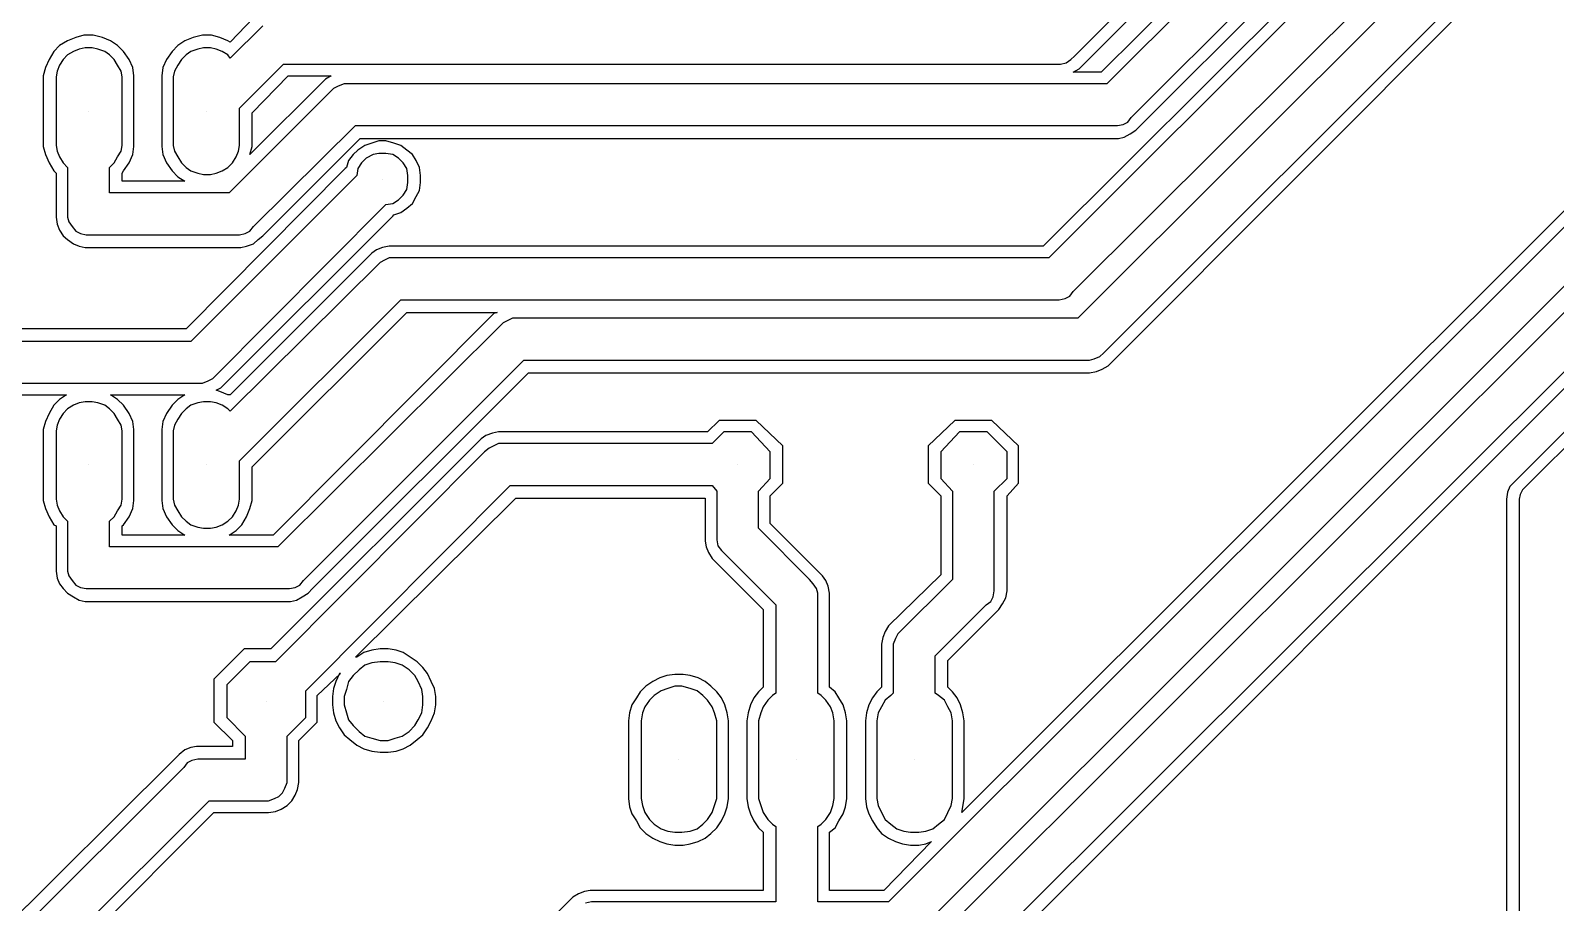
# Model space of a CAD drawing. Extents: x -4564 to 93, y -2074 to 43.
# Drawn here: x -1879 to -566, y -1292 to -540 of the extents above; entities that cross this region are included whole.
import ezdxf

# ---------------------------------------------------------------- set-up
doc = ezdxf.new("R2010")
doc.units = 0
for name, color, linetype in [('1', 1, 'CONTINUOUS'), ('11', 11, 'CONTINUOUS'), ('3', 3, 'CONTINUOUS'), ('4', 4, 'CONTINUOUS')]:
    doc.layers.add(name, color=color, linetype=linetype)

msp = doc.modelspace()

# ---------------------------------------------------------------- linework, layer by layer
at = {"layer": '1'}
for p, q in [((-1829, -610), (-1829, -610)), ((-1727, -610), (-1727, -610)), ((-1829, -914), (-1829, -914)), ((-1727, -914), (-1727, -914)), ((-1270, -914), (-1270, -914)), ((-1067, -914), (-1067, -914)), ((-1676, -1118), (-1676, -1118)), ((-1575, -1118), (-1575, -1118))]:
    msp.add_line(p, q, dxfattribs=at)
at = {"layer": '11'}
for p, q in [((-1321, -1168), (-1321, -1168)), ((-1219, -1168), (-1219, -1168)), ((-1118, -1168), (-1118, -1168))]:
    msp.add_line(p, q, dxfattribs=at)
at = {"layer": '3'}
for p, q in [((-739, -373), (-952, -586)), ((-666, -400), (-1002, -736)), ((-980, -562), (-825, -407)), ((-931, -615), (-723, -407)), ((-981, -765), (-633, -418)), ((-614, -425), (-977, -788)), ((-955, -818), (-581, -444)), ((-1679, -536), (-1707, -564)), ((-1847, -561), (-1851, -565)), ((-1842, -558), (-1847, -561)), ((-1837, -556), (-1842, -558)), ((-1832, -555), (-1837, -556)), ((-1826, -555), (-1832, -555)), ((-1821, -556), (-1826, -555)), ((-1815, -558), (-1821, -556)), ((-1811, -561), (-1815, -558)), ((-1807, -565), (-1811, -561)), ((-1745, -561), (-1749, -565)), ((-1741, -558), (-1745, -561)), ((-1735, -556), (-1741, -558)), ((-1730, -555), (-1735, -556)), ((-1724, -555), (-1730, -555)), ((-1719, -556), (-1724, -555)), ((-1714, -558), (-1719, -556)), ((-1709, -561), (-1714, -558)), ((-1707, -564), (-1709, -561)), ((-327, -552), (-1168, -1392)), ((-983, -565), (-980, -562)), ((-1856, -575), (-1857, -580)), ((-1854, -570), (-1856, -575)), ((-1851, -565), (-1854, -570)), ((-1804, -570), (-1807, -565)), ((-1801, -575), (-1804, -570)), ((-1800, -580), (-1801, -575)), ((-1755, -575), (-1756, -580)), ((-1752, -570), (-1755, -575)), ((-1749, -565), (-1752, -570)), ((-1699, -607), (-1661, -569)), ((-1661, -569), (-992, -569)), ((-415, -566), (-1140, -1291)), ((-1139, -1414), (-294, -570)), ((-992, -569), (-987, -568)), ((-987, -568), (-983, -565)), ((-1857, -580), (-1857, -639)), ((-1800, -639), (-1800, -580)), ((-1756, -580), (-1756, -639)), ((-1618, -590), (-1708, -680)), ((-1614, -588), (-1618, -590)), ((-1609, -586), (-1614, -588)), ((-952, -586), (-1609, -586)), ((-1118, -1320), (-382, -584)), ((-259, -601), (-594, -936)), ((-1699, -639), (-1699, -607)), ((-934, -619), (-931, -615)), ((-1687, -709), (-1599, -622)), ((-1599, -622), (-943, -622)), ((-943, -622), (-938, -621)), ((-938, -621), (-934, -619)), ((-1857, -639), (-1856, -644)), ((-1801, -644), (-1800, -639)), ((-1800, -639), (-1800, -639)), ((-1756, -639), (-1755, -644)), ((-1700, -644), (-1699, -639)), ((-1856, -644), (-1854, -649)), ((-1854, -649), (-1851, -654)), ((-1851, -654), (-1847, -658)), ((-1811, -658), (-1807, -654)), ((-1807, -654), (-1804, -649)), ((-1804, -649), (-1801, -644)), ((-1755, -644), (-1752, -649)), ((-1752, -649), (-1749, -654)), ((-1749, -654), (-1745, -658)), ((-1709, -658), (-1705, -654)), ((-1705, -654), (-1702, -649)), ((-1702, -649), (-1700, -644)), ((-1594, -654), (-1597, -659)), ((-1590, -650), (-1594, -654)), ((-1584, -647), (-1590, -650)), ((-1579, -646), (-1584, -647)), ((-1573, -646), (-1579, -646)), ((-1567, -647), (-1573, -646)), ((-1562, -650), (-1567, -647)), ((-1558, -654), (-1562, -650)), ((-1555, -659), (-1558, -654)), ((-1847, -658), (-1847, -658)), ((-1847, -658), (-1847, -701)), ((-1811, -680), (-1811, -658)), ((-1811, -658), (-1811, -658)), ((-1745, -658), (-1741, -661)), ((-1741, -661), (-1735, -663)), ((-1598, -665), (-1741, -808)), ((-1735, -663), (-1730, -664)), ((-1730, -664), (-1724, -664)), ((-1724, -664), (-1719, -663)), ((-1719, -663), (-1714, -661)), ((-1714, -661), (-1709, -658)), ((-1597, -659), (-1598, -665)), ((-1554, -665), (-1555, -659)), ((-1554, -671), (-1554, -665)), ((-1708, -680), (-1811, -680)), ((-1562, -686), (-1558, -682)), ((-1558, -682), (-1555, -677)), ((-1555, -677), (-1554, -671)), ((-1722, -840), (-1573, -690)), ((-1573, -690), (-1567, -689)), ((-1567, -689), (-1562, -686)), ((-1847, -701), (-1846, -705)), ((-1846, -705), (-1843, -709)), ((-1843, -709), (-1840, -713)), ((-1690, -713), (-1687, -709)), ((-1840, -713), (-1836, -715)), ((-1836, -715), (-1831, -716)), ((-1831, -716), (-1699, -716)), ((-1699, -716), (-1694, -715)), ((-1694, -715), (-1690, -713)), ((-1578, -740), (-1707, -868)), ((-1574, -738), (-1578, -740)), ((-1570, -736), (-1574, -738)), ((-1002, -736), (-1570, -736)), ((-1699, -911), (-1560, -772)), ((-1560, -772), (-993, -772)), ((-993, -772), (-988, -771)), ((-988, -771), (-984, -769)), ((-984, -769), (-981, -765)), ((-1464, -788), (-1468, -790)), ((-977, -788), (-1464, -788)), ((-1472, -792), (-1666, -985)), ((-1468, -790), (-1472, -792)), ((-1741, -808), (-2034, -808)), ((-1644, -1014), (-1454, -824)), ((-1454, -824), (-967, -824)), ((-967, -824), (-963, -823)), ((-963, -823), (-958, -821)), ((-958, -821), (-955, -818)), ((-1726, -842), (-1722, -840)), ((-2014, -844), (-1731, -844)), ((-1731, -844), (-1726, -842)), ((-1847, -866), (-1851, -870)), ((-1842, -863), (-1847, -866)), ((-1837, -861), (-1842, -863)), ((-1832, -860), (-1837, -861)), ((-1826, -860), (-1832, -860)), ((-1821, -861), (-1826, -860)), ((-1815, -863), (-1821, -861)), ((-1811, -866), (-1815, -863)), ((-1807, -870), (-1811, -866)), ((-1745, -866), (-1749, -870)), ((-1741, -863), (-1745, -866)), ((-1735, -861), (-1741, -863)), ((-1730, -860), (-1735, -861)), ((-1724, -860), (-1730, -860)), ((-1719, -861), (-1724, -860)), ((-1714, -863), (-1719, -861)), ((-1709, -866), (-1714, -863)), ((-1707, -868), (-1709, -866)), ((-1854, -875), (-1856, -880)), ((-1851, -870), (-1854, -875)), ((-1804, -875), (-1807, -870)), ((-1801, -880), (-1804, -875)), ((-1752, -875), (-1755, -880)), ((-1749, -870), (-1752, -875)), ((-1856, -880), (-1857, -885)), ((-1857, -885), (-1857, -944)), ((-1800, -885), (-1801, -880)), ((-1800, -944), (-1800, -885)), ((-1755, -880), (-1756, -885)), ((-1756, -885), (-1756, -944)), ((-1282, -886), (-1292, -896)), ((-1258, -886), (-1282, -886)), ((-1242, -903), (-1258, -886)), ((-1079, -886), (-1095, -903)), ((-1055, -886), (-1079, -886)), ((-1038, -903), (-1055, -886)), ((-1488, -903), (-1668, -1084)), ((-1484, -900), (-1488, -903)), ((-1480, -898), (-1484, -900)), ((-1476, -896), (-1480, -898)), ((-1335, -896), (-1476, -896)), ((-1292, -896), (-1335, -896)), ((-1335, -896), (-1335, -896)), ((-1242, -926), (-1242, -903)), ((-1095, -903), (-1095, -926)), ((-1095, -903), (-1095, -903)), ((-1038, -926), (-1038, -903)), ((-1699, -944), (-1699, -911)), ((-1642, -1109), (-1466, -932)), ((-1466, -932), (-1330, -932)), ((-1330, -932), (-1330, -932)), ((-1330, -932), (-1292, -932)), ((-1292, -932), (-1288, -937)), ((-1252, -937), (-1242, -926)), ((-1095, -926), (-1085, -937)), ((-1049, -937), (-1038, -926)), ((-1857, -944), (-1856, -949)), ((-1801, -949), (-1800, -944)), ((-1756, -944), (-1755, -949)), ((-1700, -949), (-1699, -944)), ((-1699, -944), (-1699, -944)), ((-1288, -937), (-1288, -979)), ((-1252, -969), (-1252, -937)), ((-1085, -937), (-1085, -1013)), ((-1049, -1023), (-1049, -937)), ((-596, -940), (-597, -944)), ((-597, -944), (-597, -1577)), ((-594, -936), (-596, -940)), ((-1856, -949), (-1854, -954)), ((-1854, -954), (-1851, -959)), ((-1807, -959), (-1804, -954)), ((-1804, -954), (-1801, -949)), ((-1755, -949), (-1752, -954)), ((-1752, -954), (-1749, -959)), ((-1705, -959), (-1702, -954)), ((-1702, -954), (-1700, -949)), ((-1851, -959), (-1847, -963)), ((-1847, -963), (-1847, -963)), ((-1847, -963), (-1847, -1006)), ((-1811, -963), (-1807, -959)), ((-1811, -985), (-1811, -963)), ((-1811, -963), (-1811, -963)), ((-1749, -959), (-1745, -963)), ((-1745, -963), (-1741, -966)), ((-1741, -966), (-1735, -968)), ((-1735, -968), (-1730, -969)), ((-1730, -969), (-1724, -969)), ((-1724, -969), (-1719, -968)), ((-1719, -968), (-1714, -966)), ((-1714, -966), (-1709, -963)), ((-1709, -963), (-1705, -959)), ((-1208, -1013), (-1252, -969)), ((-1666, -985), (-1811, -985)), ((-1288, -979), (-1287, -984)), ((-1287, -984), (-1284, -988)), ((-1284, -988), (-1237, -1035)), ((-1847, -1006), (-1846, -1010)), ((-1846, -1010), (-1843, -1014)), ((-1843, -1014), (-1840, -1018)), ((-1840, -1018), (-1836, -1020)), ((-1836, -1020), (-1831, -1021)), ((-1831, -1021), (-1656, -1021)), ((-1656, -1021), (-1651, -1020)), ((-1651, -1020), (-1647, -1018)), ((-1647, -1018), (-1644, -1014)), ((-1205, -1017), (-1208, -1013)), ((-1202, -1021), (-1205, -1017)), ((-1201, -1025), (-1202, -1021)), ((-1085, -1013), (-1132, -1060)), ((-1050, -1028), (-1049, -1023)), ((-1237, -1035), (-1237, -1111)), ((-1201, -1111), (-1201, -1025)), ((-1100, -1079), (-1056, -1035)), ((-1056, -1035), (-1052, -1032)), ((-1052, -1032), (-1050, -1028)), ((-1132, -1060), (-1134, -1064)), ((-1134, -1064), (-1136, -1069)), ((-1136, -1069), (-1136, -1111)), ((-1690, -1084), (-1710, -1104)), ((-1668, -1084), (-1690, -1084)), ((-1591, -1087), (-1596, -1091)), ((-1585, -1085), (-1591, -1087)), ((-1578, -1084), (-1585, -1085)), ((-1571, -1084), (-1578, -1084)), ((-1565, -1085), (-1571, -1084)), ((-1559, -1087), (-1565, -1085)), ((-1553, -1091), (-1559, -1087)), ((-1100, -1111), (-1100, -1079)), ((-1605, -1101), (-1607, -1108)), ((-1601, -1096), (-1605, -1101)), ((-1596, -1091), (-1601, -1096)), ((-1548, -1096), (-1553, -1091)), ((-1545, -1101), (-1548, -1096)), ((-1542, -1108), (-1545, -1101)), ((-1710, -1104), (-1710, -1132)), ((-1642, -1132), (-1642, -1109)), ((-1607, -1108), (-1609, -1114)), ((-1609, -1114), (-1609, -1121)), ((-1609, -1114), (-1609, -1114)), ((-1541, -1114), (-1542, -1108)), ((-1541, -1121), (-1541, -1114)), ((-1342, -1113), (-1346, -1117)), ((-1336, -1109), (-1342, -1113)), ((-1330, -1107), (-1336, -1109)), ((-1324, -1105), (-1330, -1107)), ((-1318, -1105), (-1324, -1105)), ((-1311, -1107), (-1318, -1105)), ((-1305, -1109), (-1311, -1107)), ((-1300, -1113), (-1305, -1109)), ((-1296, -1117), (-1300, -1113)), ((-1240, -1113), (-1244, -1117)), ((-1237, -1111), (-1240, -1113)), ((-1198, -1113), (-1201, -1111)), ((-1194, -1117), (-1198, -1113)), ((-1138, -1113), (-1143, -1117)), ((-1136, -1111), (-1138, -1113)), ((-1097, -1113), (-1100, -1111)), ((-1092, -1117), (-1097, -1113)), ((-1609, -1121), (-1607, -1128)), ((-1607, -1128), (-1605, -1134)), ((-1545, -1134), (-1542, -1128)), ((-1542, -1128), (-1541, -1121)), ((-1352, -1128), (-1353, -1135)), ((-1350, -1123), (-1352, -1128)), ((-1346, -1117), (-1350, -1123)), ((-1292, -1123), (-1296, -1117)), ((-1290, -1128), (-1292, -1123)), ((-1288, -1135), (-1290, -1128)), ((-1250, -1128), (-1252, -1135)), ((-1248, -1123), (-1250, -1128)), ((-1244, -1117), (-1248, -1123)), ((-1190, -1123), (-1194, -1117)), ((-1188, -1128), (-1190, -1123)), ((-1187, -1135), (-1188, -1128)), ((-1149, -1128), (-1150, -1135)), ((-1146, -1123), (-1149, -1128)), ((-1143, -1117), (-1146, -1123)), ((-1089, -1123), (-1092, -1117)), ((-1086, -1128), (-1089, -1123)), ((-1085, -1135), (-1086, -1128)), ((-1710, -1132), (-1694, -1148)), ((-1658, -1148), (-1642, -1132)), ((-1605, -1134), (-1601, -1139)), ((-1601, -1139), (-1596, -1144)), ((-1553, -1144), (-1548, -1139)), ((-1548, -1139), (-1545, -1134)), ((-1353, -1135), (-1353, -1202)), ((-1353, -1135), (-1353, -1135)), ((-1288, -1202), (-1288, -1135)), ((-1252, -1135), (-1252, -1202)), ((-1187, -1202), (-1187, -1135)), ((-1150, -1135), (-1150, -1202)), ((-1085, -1202), (-1085, -1135)), ((-1694, -1148), (-1694, -1168)), ((-1658, -1188), (-1658, -1148)), ((-1596, -1144), (-1591, -1148)), ((-1591, -1148), (-1585, -1150)), ((-1585, -1150), (-1578, -1152)), ((-1578, -1152), (-1571, -1152)), ((-1571, -1152), (-1565, -1150)), ((-1565, -1150), (-1559, -1148)), ((-1559, -1148), (-1553, -1144)), ((-1735, -1168), (-1740, -1169)), ((-1694, -1168), (-1735, -1168)), ((-1747, -1175), (-1926, -1354)), ((-1744, -1171), (-1747, -1175)), ((-1740, -1169), (-1744, -1171)), ((-1662, -1197), (-1660, -1193)), ((-1660, -1193), (-1658, -1188)), ((-1908, -1386), (-1725, -1204)), ((-1725, -1204), (-1674, -1204)), ((-1674, -1204), (-1669, -1202)), ((-1669, -1202), (-1665, -1200)), ((-1665, -1200), (-1662, -1197)), ((-1353, -1202), (-1352, -1208)), ((-1352, -1208), (-1350, -1214)), ((-1292, -1214), (-1290, -1208)), ((-1290, -1208), (-1288, -1202)), ((-1252, -1202), (-1250, -1208)), ((-1250, -1208), (-1248, -1214)), ((-1190, -1214), (-1188, -1208)), ((-1188, -1208), (-1187, -1202)), ((-1150, -1202), (-1149, -1208)), ((-1149, -1208), (-1146, -1214)), ((-1089, -1214), (-1086, -1208)), ((-1086, -1208), (-1085, -1202)), ((-1350, -1214), (-1346, -1220)), ((-1346, -1220), (-1342, -1224)), ((-1300, -1224), (-1296, -1220)), ((-1296, -1220), (-1292, -1214)), ((-1248, -1214), (-1244, -1220)), ((-1244, -1220), (-1240, -1224)), ((-1198, -1224), (-1194, -1220)), ((-1194, -1220), (-1190, -1214)), ((-1146, -1214), (-1143, -1220)), ((-1143, -1220), (-1138, -1224)), ((-1097, -1224), (-1092, -1220)), ((-1092, -1220), (-1089, -1214)), ((-1342, -1224), (-1336, -1228)), ((-1336, -1228), (-1330, -1230)), ((-1330, -1230), (-1324, -1231)), ((-1324, -1231), (-1318, -1231)), ((-1318, -1231), (-1311, -1230)), ((-1311, -1230), (-1305, -1228)), ((-1305, -1228), (-1300, -1224)), ((-1240, -1224), (-1237, -1226)), ((-1237, -1226), (-1237, -1291)), ((-1201, -1226), (-1198, -1224)), ((-1201, -1291), (-1201, -1226)), ((-1138, -1224), (-1133, -1228)), ((-1133, -1228), (-1127, -1230)), ((-1127, -1230), (-1121, -1231)), ((-1121, -1231), (-1114, -1231)), ((-1114, -1231), (-1108, -1230)), ((-1108, -1230), (-1102, -1228)), ((-1102, -1228), (-1097, -1224)), ((-1396, -1291), (-1401, -1292)), ((-1237, -1291), (-1396, -1291)), ((-1140, -1291), (-1201, -1291))]:
    msp.add_line(p, q, dxfattribs=at)
at = {"layer": '4'}
for p, q in [((-699, -419), (-1007, -726)), ((-972, -569), (-822, -419)), ((-798, -418), (-957, -576)), ((-923, -622), (-720, -419)), ((-947, -825), (-574, -451)), ((-1687, -529), (-1707, -550)), ((-1847, -549), (-1854, -553)), ((-1840, -546), (-1847, -549)), ((-1833, -544), (-1840, -546)), ((-1825, -544), (-1833, -544)), ((-1817, -546), (-1825, -544)), ((-1810, -549), (-1817, -546)), ((-1804, -553), (-1810, -549)), ((-1746, -549), (-1752, -553)), ((-1739, -546), (-1746, -549)), ((-1731, -544), (-1739, -546)), ((-1723, -544), (-1731, -544)), ((-1716, -546), (-1723, -544)), ((-1709, -549), (-1716, -546)), ((-1707, -550), (-1709, -549)), ((-1859, -558), (-1863, -565)), ((-1854, -553), (-1859, -558)), ((-1799, -558), (-1804, -553)), ((-1794, -565), (-1799, -558)), ((-1757, -558), (-1762, -565)), ((-1752, -553), (-1757, -558)), ((-425, -562), (-1077, -1214)), ((-1866, -572), (-1868, -579)), ((-1863, -565), (-1866, -572)), ((-1791, -572), (-1794, -565)), ((-1790, -579), (-1791, -572)), ((-1765, -572), (-1766, -579)), ((-1762, -565), (-1765, -572)), ((-1128, -1419), (-287, -577)), ((-981, -576), (-976, -573)), ((-957, -576), (-981, -576)), ((-976, -573), (-972, -569)), ((-1868, -579), (-1868, -640)), ((-1790, -640), (-1790, -579)), ((-1766, -579), (-1766, -640)), ((-1625, -582), (-1690, -647)), ((-1688, -611), (-1657, -579)), ((-1657, -579), (-1620, -579)), ((-1620, -579), (-1625, -582)), ((-273, -600), (-601, -929)), ((-1688, -640), (-1688, -611)), ((-937, -632), (-932, -629)), ((-932, -629), (-927, -626)), ((-927, -626), (-923, -622)), ((-1868, -640), (-1866, -647)), ((-1791, -647), (-1790, -640)), ((-1766, -640), (-1765, -647)), ((-1690, -647), (-1688, -640)), ((-1688, -640), (-1688, -640)), ((-1679, -717), (-1595, -633)), ((-1597, -643), (-1601, -647)), ((-1591, -639), (-1597, -643)), ((-1595, -633), (-942, -633)), ((-1585, -637), (-1591, -639)), ((-1579, -635), (-1585, -637)), ((-1573, -635), (-1579, -635)), ((-1566, -637), (-1573, -635)), ((-1560, -639), (-1566, -637)), ((-1555, -643), (-1560, -639)), ((-1550, -647), (-1555, -643)), ((-942, -633), (-937, -632)), ((-1866, -647), (-1863, -654)), ((-1863, -654), (-1859, -661)), ((-1799, -661), (-1794, -654)), ((-1794, -654), (-1791, -647)), ((-1765, -647), (-1762, -654)), ((-1762, -654), (-1757, -661)), ((-1605, -652), (-1607, -658)), ((-1601, -647), (-1605, -652)), ((-1547, -652), (-1550, -647)), ((-1544, -658), (-1547, -652)), ((-1859, -661), (-1857, -663)), ((-1857, -663), (-1857, -701)), ((-1800, -663), (-1799, -661)), ((-1800, -670), (-1800, -663)), ((-1757, -661), (-1752, -666)), ((-1752, -666), (-1746, -670)), ((-1608, -659), (-1745, -797)), ((-1607, -658), (-1608, -659)), ((-1576, -668), (-1576, -668)), ((-1543, -665), (-1544, -658)), ((-1543, -671), (-1543, -665)), ((-1746, -670), (-1800, -670)), ((-1547, -683), (-1544, -678)), ((-1544, -678), (-1543, -671)), ((-1560, -697), (-1555, -693)), ((-1555, -693), (-1550, -689)), ((-1550, -689), (-1547, -683)), ((-1857, -701), (-1856, -707)), ((-1856, -707), (-1854, -712)), ((-1715, -848), (-1567, -700)), ((-1567, -700), (-1566, -699)), ((-1566, -699), (-1560, -697)), ((-1854, -712), (-1851, -717)), ((-1851, -717), (-1847, -720)), ((-1847, -720), (-1842, -724)), ((-1687, -724), (-1683, -720)), ((-1683, -720), (-1679, -717)), ((-1842, -724), (-1837, -726)), ((-1837, -726), (-1832, -727)), ((-1832, -727), (-1698, -727)), ((-1585, -732), (-1707, -854)), ((-1698, -727), (-1693, -726)), ((-1693, -726), (-1687, -724)), ((-1581, -729), (-1585, -732)), ((-1576, -727), (-1581, -729)), ((-1570, -726), (-1576, -727)), ((-1007, -726), (-1570, -726)), ((-1688, -916), (-1555, -783)), ((-1480, -784), (-1670, -975)), ((-1555, -783), (-1477, -783)), ((-1477, -783), (-1480, -784)), ((-1477, -783), (-1477, -783)), ((-1745, -797), (-2035, -797)), ((-951, -829), (-947, -825)), ((-1636, -1021), (-1450, -835)), ((-1450, -835), (-967, -835)), ((-967, -835), (-961, -834)), ((-961, -834), (-956, -832)), ((-956, -832), (-951, -829)), ((-1719, -850), (-1715, -848)), ((-1716, -851), (-1719, -850)), ((-1709, -854), (-1716, -851)), ((-1911, -854), (-1848, -854)), ((-1859, -863), (-1863, -870)), ((-1854, -858), (-1859, -863)), ((-1848, -854), (-1854, -858)), ((-1854, -858), (-1854, -858)), ((-1804, -858), (-1810, -854)), ((-1810, -854), (-1746, -854)), ((-1799, -863), (-1804, -858)), ((-1794, -870), (-1799, -863)), ((-1757, -863), (-1762, -870)), ((-1752, -858), (-1757, -863)), ((-1746, -854), (-1752, -858)), ((-1752, -858), (-1752, -858)), ((-1707, -854), (-1709, -854)), ((-1866, -877), (-1868, -884)), ((-1863, -870), (-1866, -877)), ((-1791, -877), (-1794, -870)), ((-1790, -884), (-1791, -877)), ((-1765, -877), (-1766, -884)), ((-1762, -870), (-1765, -877)), ((-1286, -876), (-1296, -886)), ((-1254, -876), (-1286, -876)), ((-1231, -898), (-1254, -876)), ((-1083, -876), (-1106, -898)), ((-1051, -876), (-1083, -876)), ((-1028, -898), (-1051, -876)), ((-1868, -884), (-1868, -945)), ((-1790, -945), (-1790, -884)), ((-1766, -884), (-1766, -945)), ((-1491, -892), (-1495, -896)), ((-1487, -889), (-1491, -892)), ((-1481, -887), (-1487, -889)), ((-1476, -886), (-1481, -887)), ((-1335, -886), (-1476, -886)), ((-1296, -886), (-1335, -886)), ((-1335, -886), (-1335, -886)), ((-1495, -896), (-1672, -1073)), ((-1231, -930), (-1231, -898)), ((-1106, -898), (-1106, -930)), ((-1028, -930), (-1028, -898)), ((-1688, -945), (-1688, -916)), ((-1242, -941), (-1231, -930)), ((-1106, -930), (-1095, -941)), ((-1038, -941), (-1028, -930)), ((-601, -929), (-605, -933)), ((-1868, -945), (-1866, -952)), ((-1791, -952), (-1790, -945)), ((-1766, -945), (-1765, -952)), ((-1690, -952), (-1688, -945)), ((-1599, -1080), (-1461, -943)), ((-1461, -943), (-1330, -943)), ((-1330, -943), (-1330, -943)), ((-1330, -943), (-1298, -943)), ((-1298, -943), (-1298, -980)), ((-1242, -965), (-1242, -941)), ((-1095, -941), (-1095, -1009)), ((-1038, -1023), (-1038, -941)), ((-607, -938), (-608, -944)), ((-608, -944), (-608, -1572)), ((-605, -933), (-607, -938)), ((-1866, -952), (-1863, -959)), ((-1794, -959), (-1791, -952)), ((-1765, -952), (-1762, -959)), ((-1693, -959), (-1690, -952)), ((-1863, -959), (-1859, -966)), ((-1859, -966), (-1857, -967)), ((-1857, -967), (-1857, -1006)), ((-1800, -967), (-1799, -966)), ((-1800, -975), (-1800, -967)), ((-1799, -966), (-1794, -959)), ((-1762, -959), (-1757, -966)), ((-1757, -966), (-1752, -971)), ((-1752, -971), (-1746, -975)), ((-1708, -975), (-1702, -971)), ((-1702, -971), (-1697, -966)), ((-1697, -966), (-1693, -959)), ((-1201, -1006), (-1242, -965)), ((-1746, -975), (-1800, -975)), ((-1670, -975), (-1708, -975)), ((-1298, -980), (-1297, -985)), ((-1297, -985), (-1295, -990)), ((-1295, -990), (-1292, -995)), ((-1292, -995), (-1248, -1039)), ((-1857, -1006), (-1856, -1012)), ((-1197, -1010), (-1201, -1006)), ((-1194, -1014), (-1197, -1010)), ((-1095, -1009), (-1140, -1053)), ((-1856, -1012), (-1854, -1017)), ((-1854, -1017), (-1851, -1021)), ((-1851, -1021), (-1847, -1025)), ((-1640, -1025), (-1636, -1021)), ((-1192, -1019), (-1194, -1014)), ((-1191, -1025), (-1192, -1019)), ((-1039, -1029), (-1038, -1023)), ((-1847, -1025), (-1842, -1028)), ((-1842, -1028), (-1837, -1031)), ((-1837, -1031), (-1832, -1032)), ((-1832, -1032), (-1655, -1032)), ((-1655, -1032), (-1650, -1031)), ((-1650, -1031), (-1645, -1028)), ((-1645, -1028), (-1640, -1025)), ((-1191, -1106), (-1191, -1025)), ((-1045, -1039), (-1042, -1034)), ((-1042, -1034), (-1039, -1029)), ((-1248, -1039), (-1248, -1106)), ((-1089, -1083), (-1049, -1043)), ((-1049, -1043), (-1045, -1039)), ((-1145, -1063), (-1146, -1069)), ((-1143, -1058), (-1145, -1063)), ((-1140, -1053), (-1143, -1058)), ((-1695, -1073), (-1721, -1099)), ((-1672, -1073), (-1695, -1073)), ((-1592, -1076), (-1598, -1080)), ((-1585, -1074), (-1592, -1076)), ((-1578, -1073), (-1585, -1074)), ((-1571, -1073), (-1578, -1073)), ((-1564, -1074), (-1571, -1073)), ((-1558, -1076), (-1564, -1074)), ((-1552, -1080), (-1558, -1076)), ((-1146, -1069), (-1146, -1106)), ((-1598, -1080), (-1599, -1080)), ((-1546, -1084), (-1552, -1080)), ((-1541, -1089), (-1546, -1084)), ((-1537, -1094), (-1541, -1089)), ((-1089, -1106), (-1089, -1083)), ((-1721, -1099), (-1721, -1136)), ((-1632, -1113), (-1612, -1094)), ((-1616, -1101), (-1618, -1107)), ((-1613, -1094), (-1616, -1101)), ((-1612, -1094), (-1613, -1094)), ((-1534, -1101), (-1537, -1094)), ((-1531, -1107), (-1534, -1101)), ((-1343, -1101), (-1349, -1105)), ((-1337, -1098), (-1343, -1101)), ((-1331, -1096), (-1337, -1098)), ((-1324, -1095), (-1331, -1096)), ((-1317, -1095), (-1324, -1095)), ((-1311, -1096), (-1317, -1095)), ((-1304, -1098), (-1311, -1096)), ((-1298, -1101), (-1304, -1098)), ((-1293, -1105), (-1298, -1101)), ((-1632, -1136), (-1632, -1113)), ((-1618, -1107), (-1619, -1114)), ((-1619, -1114), (-1619, -1121)), ((-1530, -1114), (-1531, -1107)), ((-1530, -1121), (-1530, -1114)), ((-1357, -1115), (-1361, -1121)), ((-1354, -1110), (-1357, -1115)), ((-1349, -1105), (-1354, -1110)), ((-1288, -1110), (-1293, -1105)), ((-1284, -1115), (-1288, -1110)), ((-1281, -1121), (-1284, -1115)), ((-1256, -1115), (-1259, -1121)), ((-1252, -1110), (-1256, -1115)), ((-1248, -1106), (-1252, -1110)), ((-1186, -1110), (-1191, -1106)), ((-1183, -1115), (-1186, -1110)), ((-1179, -1121), (-1183, -1115)), ((-1154, -1115), (-1157, -1121)), ((-1150, -1110), (-1154, -1115)), ((-1146, -1106), (-1150, -1110)), ((-1085, -1110), (-1089, -1106)), ((-1081, -1115), (-1085, -1110)), ((-1078, -1121), (-1081, -1115)), ((-1619, -1121), (-1618, -1128)), ((-1618, -1128), (-1616, -1135)), ((-1534, -1135), (-1531, -1128)), ((-1531, -1128), (-1530, -1121)), ((-1363, -1128), (-1364, -1135)), ((-1361, -1121), (-1363, -1128)), ((-1279, -1128), (-1281, -1121)), ((-1278, -1135), (-1279, -1128)), ((-1261, -1128), (-1262, -1135)), ((-1259, -1121), (-1261, -1128)), ((-1177, -1128), (-1179, -1121)), ((-1176, -1135), (-1177, -1128)), ((-1159, -1128), (-1160, -1135)), ((-1157, -1121), (-1159, -1128)), ((-1076, -1128), (-1078, -1121)), ((-1075, -1135), (-1076, -1128)), ((-1721, -1136), (-1705, -1152)), ((-1648, -1152), (-1632, -1136)), ((-1616, -1135), (-1613, -1141)), ((-1613, -1141), (-1609, -1147)), ((-1541, -1147), (-1537, -1141)), ((-1537, -1141), (-1534, -1135)), ((-1364, -1135), (-1364, -1202)), ((-1364, -1135), (-1364, -1135)), ((-1278, -1202), (-1278, -1135)), ((-1262, -1135), (-1262, -1202)), ((-1176, -1202), (-1176, -1135)), ((-1160, -1135), (-1160, -1202)), ((-1075, -1202), (-1075, -1135)), ((-1705, -1152), (-1705, -1157)), ((-1648, -1188), (-1648, -1152)), ((-1609, -1147), (-1604, -1151)), ((-1604, -1151), (-1598, -1156)), ((-1552, -1156), (-1546, -1151)), ((-1546, -1151), (-1541, -1147)), ((-1755, -1168), (-1931, -1343)), ((-1751, -1164), (-1755, -1168)), ((-1746, -1160), (-1751, -1164)), ((-1741, -1158), (-1746, -1160)), ((-1736, -1157), (-1741, -1158)), ((-1705, -1157), (-1736, -1157)), ((-1598, -1156), (-1592, -1159)), ((-1592, -1159), (-1585, -1161)), ((-1585, -1161), (-1578, -1162)), ((-1578, -1162), (-1571, -1162)), ((-1571, -1162), (-1564, -1161)), ((-1564, -1161), (-1558, -1159)), ((-1558, -1159), (-1552, -1156)), ((-1651, -1199), (-1649, -1194)), ((-1649, -1194), (-1648, -1188)), ((-1663, -1211), (-1658, -1208)), ((-1658, -1208), (-1654, -1204)), ((-1654, -1204), (-1651, -1199)), ((-1364, -1202), (-1363, -1209)), ((-1279, -1209), (-1278, -1202)), ((-1262, -1202), (-1261, -1209)), ((-1177, -1209), (-1176, -1202)), ((-1160, -1202), (-1159, -1209)), ((-1076, -1209), (-1075, -1202)), ((-1901, -1394), (-1721, -1214)), ((-1721, -1214), (-1674, -1214)), ((-1674, -1214), (-1668, -1213)), ((-1668, -1213), (-1663, -1211)), ((-1363, -1209), (-1361, -1215)), ((-1361, -1215), (-1357, -1221)), ((-1357, -1221), (-1354, -1227)), ((-1288, -1227), (-1284, -1221)), ((-1284, -1221), (-1281, -1215)), ((-1281, -1215), (-1279, -1209)), ((-1261, -1209), (-1259, -1215)), ((-1259, -1215), (-1256, -1221)), ((-1256, -1221), (-1252, -1227)), ((-1186, -1227), (-1183, -1221)), ((-1183, -1221), (-1179, -1215)), ((-1179, -1215), (-1177, -1209)), ((-1159, -1209), (-1157, -1215)), ((-1157, -1215), (-1154, -1221)), ((-1154, -1221), (-1150, -1227)), ((-1077, -1214), (-1076, -1209)), ((-1354, -1227), (-1349, -1232)), ((-1349, -1232), (-1343, -1236)), ((-1298, -1236), (-1293, -1232)), ((-1293, -1232), (-1288, -1227)), ((-1252, -1227), (-1248, -1231)), ((-1248, -1231), (-1248, -1281)), ((-1191, -1231), (-1186, -1227)), ((-1191, -1281), (-1191, -1231)), ((-1150, -1227), (-1146, -1232)), ((-1146, -1232), (-1140, -1236)), ((-1343, -1236), (-1337, -1239)), ((-1337, -1239), (-1331, -1241)), ((-1331, -1241), (-1324, -1242)), ((-1324, -1242), (-1317, -1242)), ((-1317, -1242), (-1311, -1241)), ((-1311, -1241), (-1304, -1239)), ((-1304, -1239), (-1298, -1236)), ((-1103, -1239), (-1144, -1281)), ((-1140, -1236), (-1134, -1239)), ((-1134, -1239), (-1128, -1241)), ((-1128, -1241), (-1121, -1242)), ((-1121, -1242), (-1114, -1242)), ((-1114, -1242), (-1108, -1241)), ((-1108, -1241), (-1103, -1239)), ((-1412, -1287), (-1610, -1485)), ((-1407, -1284), (-1412, -1287)), ((-1402, -1282), (-1407, -1284)), ((-1397, -1281), (-1402, -1282)), ((-1248, -1281), (-1397, -1281)), ((-1144, -1281), (-1191, -1281))]:
    msp.add_line(p, q, dxfattribs=at)

doc.saveas('drawing.dxf')
